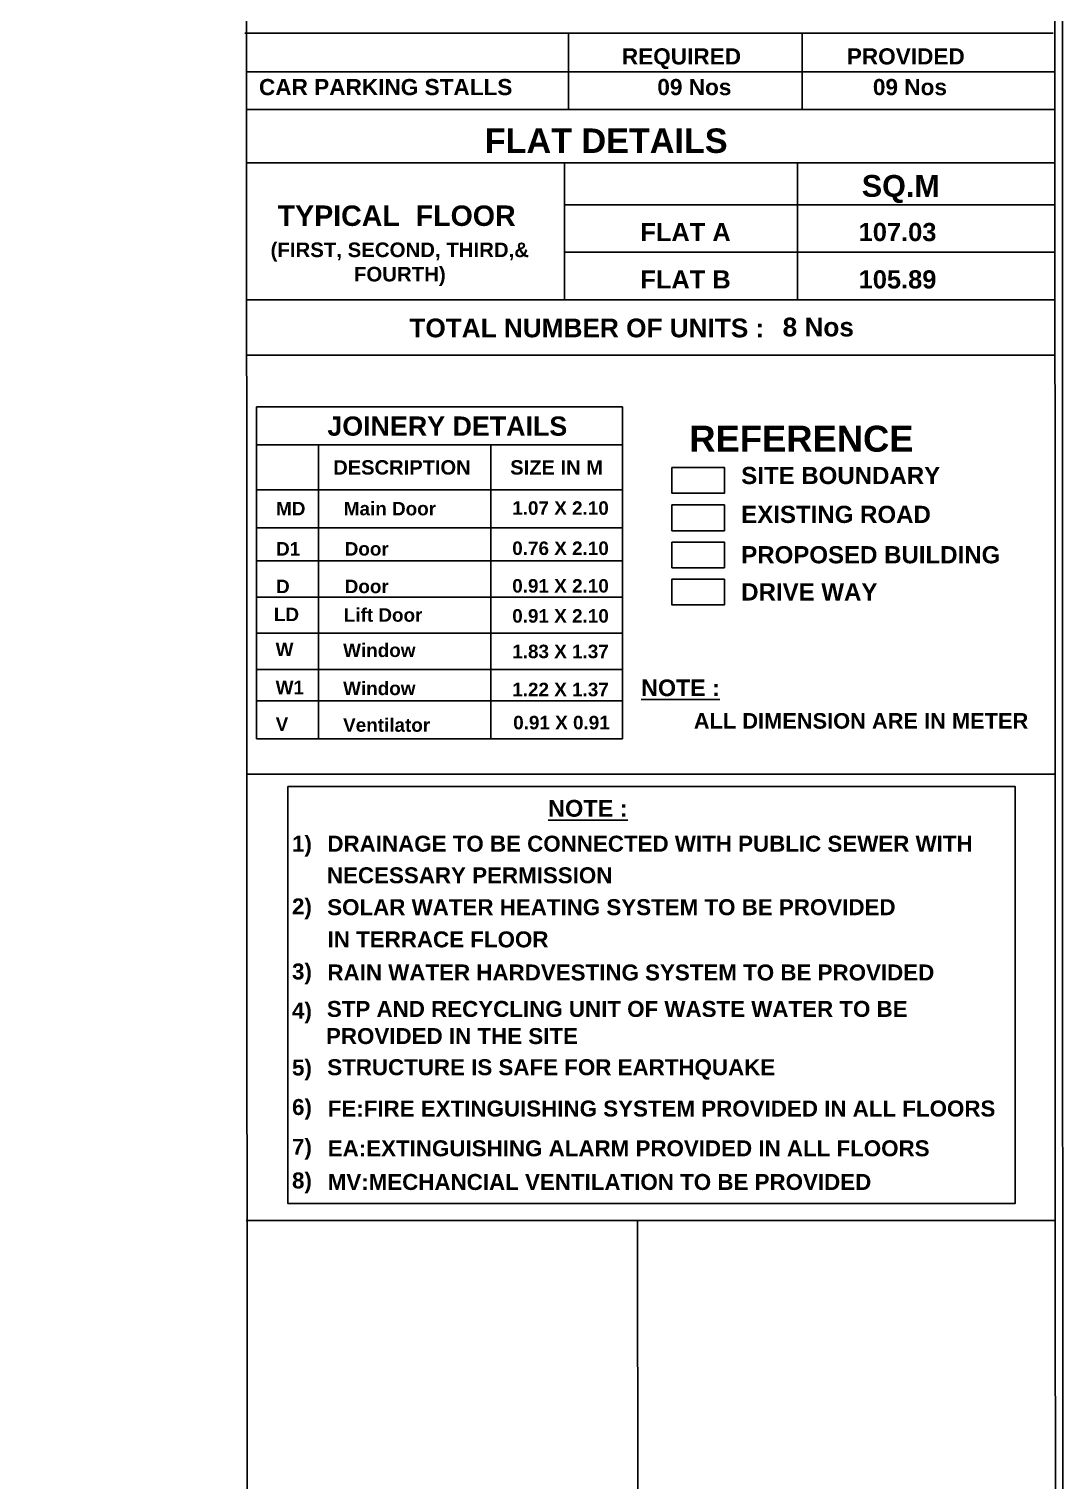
# Model space of a CAD drawing. Header units: metres. Extents: x 7583 to 7845, y 447 to 541.
# Drawn here: x 7681.75 to 7702.12, y 464.11 to 492.74 of the extents above; entities that cross this region are included whole.
import ezdxf

# ---------------------------------------------------------------- set-up
doc = ezdxf.new("R2010")
doc.units = ezdxf.units.M
doc.styles.get("Standard").update_dxf_attribs({"font": 'arialbd.ttf'})
doc.styles.add('style4', font='arialbd.ttf', dxfattribs={"height": 3.81})

msp = doc.modelspace()

# ---------------------------------------------------------------- linework, layer by layer
at = {"lineweight": 25}
for p, q in [((7686.045, 455.891), (7686.027, 515.66)), ((7693.444, 485.292), (7686.227, 485.292)), ((7686.227, 485.292), (7686.227, 478.747)), ((7686.227, 481.679), (7686.227, 478.747)), ((7686.227, 480.929), (7686.227, 478.747))]:
    msp.add_line(p, q, dxfattribs=at)
at = {"linetype": 'Continuous', "lineweight": 25}
for p, q in [((7685.999, 492.662), (7701.927, 492.662)), ((7693.444, 485.292), (7693.444, 478.747)), ((7686.227, 484.542), (7693.444, 484.542)), ((7687.453, 484.542), (7687.453, 478.747)), ((7690.846, 484.542), (7690.846, 478.747)), ((7686.227, 483.654), (7693.444, 483.654)), ((7686.227, 482.904), (7693.444, 482.904)), ((7687.453, 481.576), (7687.453, 478.747)), ((7693.444, 481.679), (7693.444, 478.747)), ((7690.846, 480.929), (7690.846, 478.747)), ((7693.444, 480.929), (7693.444, 478.747)), ((7686.227, 480.11), (7693.444, 480.11)), ((7686.227, 480.11), (7693.444, 480.11)), ((7686.227, 479.497), (7693.444, 479.497)), ((7686.227, 478.747), (7693.444, 478.747)), ((7686.028, 469.251), (7701.956, 469.251))]:
    msp.add_line(p, q, dxfattribs=at)
for p, q in [((7692.379, 491.154), (7692.379, 492.662)), ((7696.984, 492.662), (7696.984, 491.154)), ((7686.028, 491.894), (7701.956, 491.894)), ((7686.028, 491.154), (7701.956, 491.154)), ((7686.028, 490.102), (7701.964, 490.102)), ((7692.301, 490.102), (7692.301, 487.404)), ((7696.886, 490.102), (7696.886, 487.404)), ((7692.301, 489.273), (7701.964, 489.273)), ((7692.301, 488.338), (7701.964, 488.338)), ((7686.028, 487.367), (7686.036, 487.367)), ((7686.035, 487.404), (7701.965, 487.404)), ((7686.028, 486.433), (7686.036, 486.433)), ((7686.028, 486.307), (7701.966, 486.307)), ((7686.227, 482.257), (7693.444, 482.257)), ((7686.227, 481.541), (7693.444, 481.541)), ((7686.227, 480.826), (7693.444, 480.826)), ((7686.028, 478.052), (7701.956, 478.052)), ((7693.752, 455.891), (7693.738, 469.251))]:
    msp.add_line(p, q)
at = {"lineweight": 25, "ltscale": 0.02}
for p, q in [((7686.227, 483.654), (7693.444, 483.654)), ((7686.227, 482.904), (7693.444, 482.904))]:
    msp.add_line(p, q, dxfattribs=at)
for points in [[(7702.101, 515.806), (7621.487, 515.806), (7621.505, 455.669), (7702.12, 455.669)], [(7701.956, 515.66), (7621.633, 515.66), (7621.651, 455.815), (7701.974, 455.815)], [(7694.414, 484.096), (7695.448, 484.096), (7695.448, 483.589), (7694.414, 483.589)], [(7694.414, 483.358), (7695.448, 483.358), (7695.448, 482.85), (7694.414, 482.85)], [(7694.414, 482.625), (7695.448, 482.625), (7695.448, 482.118), (7694.414, 482.118)], [(7694.414, 481.893), (7695.448, 481.893), (7695.448, 481.385), (7694.414, 481.385)], [(7686.85, 477.808), (7701.178, 477.808), (7701.178, 469.584), (7686.85, 469.584)]]:
    msp.add_lwpolyline(points, close=True)

# ---------------------------------------------------------------- texts
at = {"linetype": 'Continuous', "lineweight": 25, "style": 'style4'}
for s, height, p in [('REQUIRED ', 0.3186, (7693.428, 492.042)), ('PROVIDED', 0.3186, (7697.86, 492.042)), ('CAR PARKING STALLS', 0.31855, (7686.278, 491.437)), ('09 Nos', 0.3186, (7694.127, 491.437)), ('09 Nos', 0.3186, (7698.375, 491.437)), ('FLAT DETAILS', 0.48181, (7690.727, 490.298)), ('SQ.M', 0.4304, (7698.156, 489.432)), ('FLAT A', 0.3587, (7693.792, 488.559)), ('107.03', 0.3587, (7698.094, 488.559)), ('FLAT B', 0.3587, (7693.792, 487.625)), ('105.89', 0.3587, (7698.094, 487.625)), ('TOTAL NUMBER OF UNITS :', 0.36935, (7689.242, 486.662)), ('8 Nos', 0.3693, (7696.596, 486.68)), ('JOINERY DETAILS', 0.37822, (7687.626, 484.723)), ('DESCRIPTION', 0.28367, (7687.741, 483.956)), ('SIZE IN M', 0.2837, (7691.229, 483.956)), ('MD', 0.2663, (7686.615, 483.152)), ('Main Door', 0.2663, (7687.949, 483.152)), ('1.07 X 2.10', 0.26632, (7691.268, 483.163)), ('D1', 0.2663, (7686.615, 482.359)), (' Door', 0.2663, (7687.864, 482.359)), ('0.76 X 2.10', 0.26632, (7691.268, 482.37)), ('D', 0.266, (7686.615, 481.618)), (' Door', 0.2663, (7687.864, 481.618)), ('0.91 X 2.10', 0.26632, (7691.268, 481.629)), ('LD', 0.2663, (7686.572, 481.066)), ('Lift Door', 0.2663, (7687.949, 481.055)), ('0.91 X 2.10', 0.26632, (7691.268, 481.036)), ('W', 0.266, (7686.607, 480.376)), ('Window', 0.2663, (7687.936, 480.359)), ('1.83 X 1.37', 0.26632, (7691.268, 480.336)), ('W1', 0.2663, (7686.607, 479.626)), ('Window', 0.2663, (7687.936, 479.608)), ('1.22 X 1.37', 0.26632, (7691.268, 479.585)), ('V', 0.266, (7686.607, 478.903)), ('Ventilator ', 0.26632, (7687.936, 478.885)), ('0.91 X 0.91', 0.26632, (7691.287, 478.933)), ('1)', 0.3151, (7686.929, 476.519)), ('DRAINAGE TO BE CONNECTED WITH PUBLIC SEWER WITH', 0.31508, (7687.626, 476.521)), ('NECESSARY PERMISSION', 0.31508, (7687.617, 475.898)), ('2)', 0.3151, (7686.929, 475.284)), ('      SOLAR WATER HEATING SYSTEM TO BE PROVIDED', 0.31508, (7686.889, 475.269)), ('IN TERRACE FLOOR ', 0.31508, (7687.63, 474.634)), ('3)', 0.3151, (7686.929, 474.001)), ('RAIN WATER HARDVESTING SYSTEM TO BE PROVIDED', 0.31508, (7687.627, 473.982)), ('4)', 0.3151, (7686.929, 473.231)), ('STP AND RECYCLING UNIT OF WASTE WATER TO BE ', 0.31508, (7687.616, 473.263)), ('PROVIDED IN THE SITE', 0.31508, (7687.599, 472.728)), ('5)', 0.3151, (7686.929, 472.108)), ('STRUCTURE IS SAFE FOR EARTHQUAKE', 0.31508, (7687.623, 472.114)), ('6)', 0.3151, (7686.929, 471.329)), ('FE:FIRE EXTINGUISHING SYSTEM PROVIDED IN ALL FLOORS', 0.31508, (7687.633, 471.299)), ('7)', 0.3151, (7686.929, 470.544)), ('EA:EXTINGUISHING ALARM PROVIDED IN ALL FLOORS', 0.31508, (7687.633, 470.515)), ('8)', 0.3151, (7686.929, 469.881)), ('MV:MECHANCIAL VENTILATION TO BE PROVIDED ', 0.31508, (7687.633, 469.851))]:
    msp.add_text(s, height=height, dxfattribs=at).set_placement(p)
at = {"lineweight": 25, "style": 'style4'}
for s, height, p in [('REFERENCE', 0.5129, (7694.757, 484.407)), ('SITE BOUNDARY', 0.33908, (7695.78, 483.769)), ('EXISTING ROAD', 0.33908, (7695.78, 483.002)), ('PROPOSED BUILDING', 0.33908, (7695.78, 482.206)), ('DRIVE WAY', 0.3391, (7695.78, 481.473)), ('%%UNOTE :', 0.3276, (7693.81, 479.588)), ('ALL DIMENSION ARE IN METER', 0.30773, (7694.846, 478.946)), ('%%UNOTE :', 0.3317, (7691.974, 477.21))]:
    msp.add_text(s, height=height, dxfattribs=at).set_placement(p)
at = {"insert": (7688.991, 489.057), "char_height": 0.40293, "attachment_point": 5}
msp.add_mtext('\\A1;TYPICAL  FLOOR ', dxfattribs=at)
at = {"insert": (7689.053, 488.104), "char_height": 0.28781, "width": 10.06916, "attachment_point": 5}
msp.add_mtext('\\A1;(FIRST, SECOND, THIRD,&\\PFOURTH)', dxfattribs=at)

doc.saveas('drawing.dxf')
